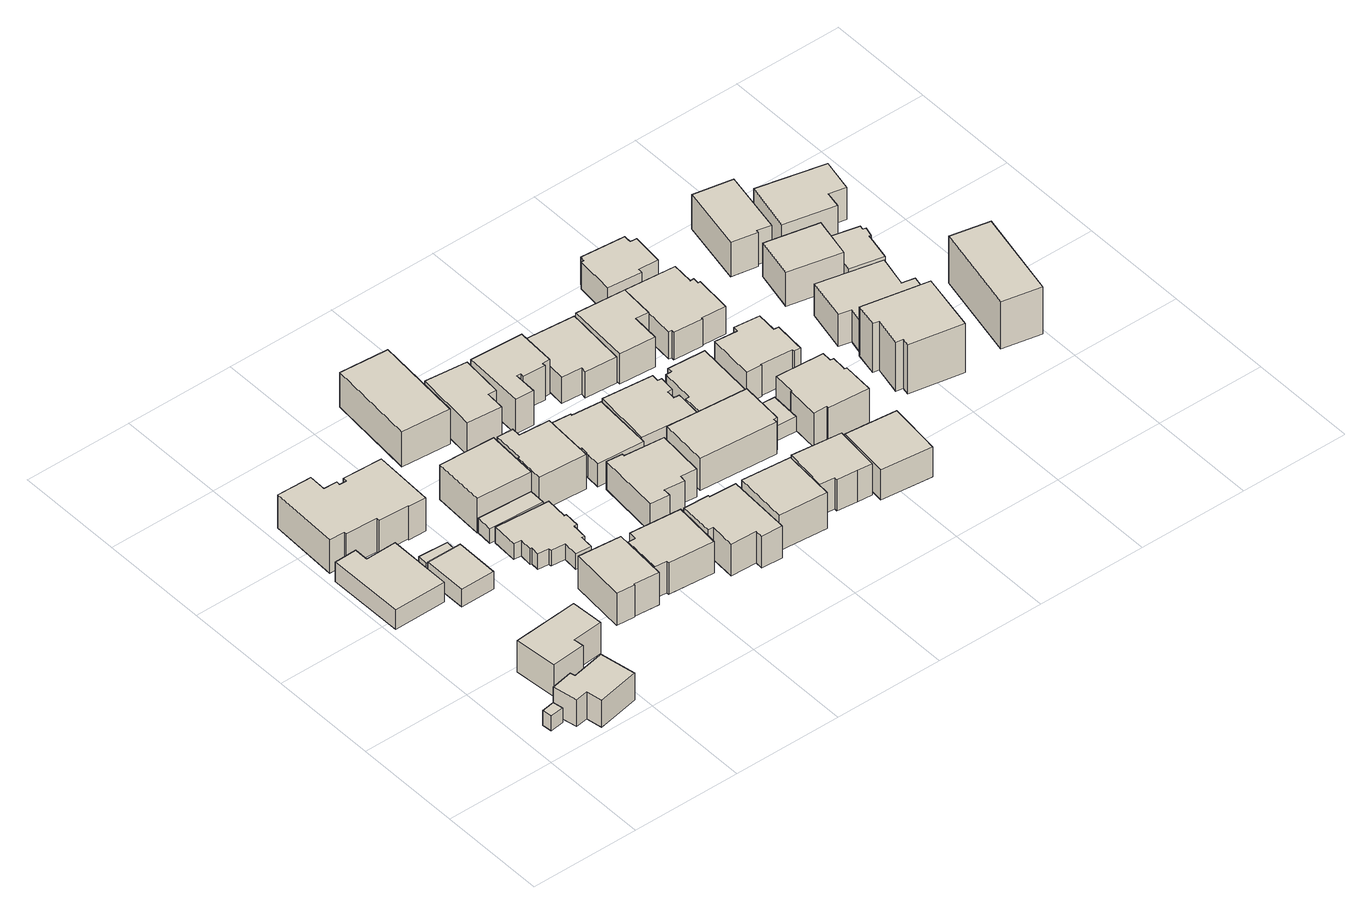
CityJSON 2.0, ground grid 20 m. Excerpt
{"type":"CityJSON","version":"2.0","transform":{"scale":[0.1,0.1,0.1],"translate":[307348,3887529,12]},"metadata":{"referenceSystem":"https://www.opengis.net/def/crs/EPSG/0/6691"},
"CityObjects":{
"building1":{"type":"Building","attributes":{"class":"3001","measuredHeight":2,"BuildingIDAttribute.prefecture":"22","BuildingIDAttribute.city":"22203","BuildingDetailAttribute.surveyYear":2015,"BuildingRiverFloodingRiskAttribute.description":"3","BuildingRiverFloodingRiskAttribute.rankOrg":"2","BuildingRiverFloodingRiskAttribute.depth":0.682,"BuildingRiverFloodingRiskAttribute.adminType":"1","BuildingRiverFloodingRiskAttribute.scale":"1","BuildingRiverFloodingRiskAttribute.duration":0.383},"geometry":[{"type":"Solid","lod":"1","boundaries":[[[[0,1,2,3]],[[2,4,5,3]],[[1,6,4,2]],[[0,7,6,1]],[[3,5,7,0]],[[4,6,7,5]]]]}]},
"building2":{"type":"Building","attributes":{"class":"3001","measuredHeight":2,"BuildingIDAttribute.prefecture":"22","BuildingIDAttribute.city":"22203","BuildingDetailAttribute.surveyYear":2015,"BuildingRiverFloodingRiskAttribute.description":"3","BuildingRiverFloodingRiskAttribute.rankOrg":"2","BuildingRiverFloodingRiskAttribute.depth":0.68,"BuildingRiverFloodingRiskAttribute.adminType":"1","BuildingRiverFloodingRiskAttribute.scale":"1","BuildingRiverFloodingRiskAttribute.duration":1.42},"geometry":[{"type":"Solid","lod":"1","boundaries":[[[[8,9,10,11,12,13,14,15]],[[14,16,17,15]],[[13,18,16,14]],[[12,19,18,13]],[[11,20,19,12]],[[10,21,20,11]],[[9,22,21,10]],[[8,23,22,9]],[[15,17,23,8]],[[16,18,19,20,21,22,23,17]]]]}]},
"building3":{"type":"Building","attributes":{"class":"3001","measuredHeight":2,"BuildingIDAttribute.prefecture":"22","BuildingIDAttribute.city":"22203","BuildingDetailAttribute.surveyYear":2015,"BuildingRiverFloodingRiskAttribute.description":"3","BuildingRiverFloodingRiskAttribute.rankOrg":"2","BuildingRiverFloodingRiskAttribute.depth":0.884,"BuildingRiverFloodingRiskAttribute.adminType":"1","BuildingRiverFloodingRiskAttribute.scale":"1","BuildingRiverFloodingRiskAttribute.duration":1.18},"geometry":[{"type":"Solid","lod":"1","boundaries":[[[[24,25,26,27,28,29]],[[28,30,31,29]],[[27,32,30,28]],[[26,33,32,27]],[[25,34,33,26]],[[24,35,34,25]],[[29,31,35,24]],[[30,32,33,34,35,31]]]]}]},
"building4":{"type":"Building","attributes":{"class":"3001","measuredHeight":2,"BuildingIDAttribute.prefecture":"22","BuildingIDAttribute.city":"22203","BuildingDetailAttribute.surveyYear":2015,"BuildingRiverFloodingRiskAttribute.description":"3","BuildingRiverFloodingRiskAttribute.rankOrg":"2","BuildingRiverFloodingRiskAttribute.depth":0.937,"BuildingRiverFloodingRiskAttribute.adminType":"1","BuildingRiverFloodingRiskAttribute.scale":"1","BuildingRiverFloodingRiskAttribute.duration":1.43},"geometry":[{"type":"Solid","lod":"1","boundaries":[[[[36,37,38,39,40,41]],[[40,42,43,41]],[[39,44,42,40]],[[38,45,44,39]],[[37,46,45,38]],[[36,47,46,37]],[[41,43,47,36]],[[42,44,45,46,47,43]]]]}]},
"building5":{"type":"Building","attributes":{"class":"3001","measuredHeight":2,"BuildingIDAttribute.prefecture":"22","BuildingIDAttribute.city":"22203","BuildingDetailAttribute.surveyYear":2015,"BuildingRiverFloodingRiskAttribute.description":"3","BuildingRiverFloodingRiskAttribute.rankOrg":"2","BuildingRiverFloodingRiskAttribute.depth":0.856,"BuildingRiverFloodingRiskAttribute.adminType":"1","BuildingRiverFloodingRiskAttribute.scale":"1","BuildingRiverFloodingRiskAttribute.duration":1.18},"geometry":[{"type":"Solid","lod":"1","boundaries":[[[[48,49,50,51]],[[50,52,53,51]],[[49,54,52,50]],[[48,55,54,49]],[[51,53,55,48]],[[52,54,55,53]]]]}]},
"building6":{"type":"Building","attributes":{"class":"3003","measuredHeight":2,"BuildingIDAttribute.prefecture":"22","BuildingIDAttribute.city":"22203","BuildingDetailAttribute.surveyYear":2015,"BuildingRiverFloodingRiskAttribute.description":"3","BuildingRiverFloodingRiskAttribute.rankOrg":"2","BuildingRiverFloodingRiskAttribute.depth":0.874,"BuildingRiverFloodingRiskAttribute.adminType":"1","BuildingRiverFloodingRiskAttribute.scale":"1","BuildingRiverFloodingRiskAttribute.duration":1.18},"geometry":[{"type":"Solid","lod":"1","boundaries":[[[[56,57,58,59]],[[58,60,61,59]],[[57,62,60,58]],[[56,63,62,57]],[[59,61,63,56]],[[60,62,63,61]]]]}]},
"building7":{"type":"Building","attributes":{"class":"3001","measuredHeight":2,"BuildingIDAttribute.prefecture":"22","BuildingIDAttribute.city":"22203","BuildingDetailAttribute.surveyYear":2015,"BuildingRiverFloodingRiskAttribute.description":"3","BuildingRiverFloodingRiskAttribute.rankOrg":"2","BuildingRiverFloodingRiskAttribute.depth":1.02,"BuildingRiverFloodingRiskAttribute.adminType":"1","BuildingRiverFloodingRiskAttribute.scale":"1","BuildingRiverFloodingRiskAttribute.duration":1.72},"geometry":[{"type":"Solid","lod":"1","boundaries":[[[[64,65,66,67,68,69,70,71,72,73,74,75,76,77,78,79]],[[78,80,81,79]],[[77,82,80,78]],[[76,83,82,77]],[[75,84,83,76]],[[74,85,84,75]],[[73,86,85,74]],[[72,87,86,73]],[[71,88,87,72]],[[70,89,88,71]],[[69,90,89,70]],[[68,91,90,69]],[[67,92,91,68]],[[66,93,92,67]],[[65,94,93,66]],[[64,95,94,65]],[[79,81,95,64]],[[80,82,83,84,85,86,87,88,89,90,91,92,93,94,95,81]]]]}]},
"building8":{"type":"Building","attributes":{"class":"3001","measuredHeight":2,"BuildingIDAttribute.prefecture":"22","BuildingIDAttribute.city":"22203","BuildingDetailAttribute.surveyYear":2015,"BuildingRiverFloodingRiskAttribute.description":"3","BuildingRiverFloodingRiskAttribute.rankOrg":"2","BuildingRiverFloodingRiskAttribute.depth":0.95,"BuildingRiverFloodingRiskAttribute.adminType":"1","BuildingRiverFloodingRiskAttribute.scale":"1","BuildingRiverFloodingRiskAttribute.duration":1.43},"geometry":[{"type":"Solid","lod":"1","boundaries":[[[[96,97,98,99,100,101]],[[100,102,103,101]],[[99,104,102,100]],[[98,105,104,99]],[[97,106,105,98]],[[96,107,106,97]],[[101,103,107,96]],[[102,104,105,106,107,103]]]]}]},
"building9":{"type":"Building","attributes":{"class":"3001","measuredHeight":2,"BuildingIDAttribute.prefecture":"22","BuildingIDAttribute.city":"22203","BuildingDetailAttribute.surveyYear":2015,"BuildingRiverFloodingRiskAttribute.description":"3","BuildingRiverFloodingRiskAttribute.rankOrg":"2","BuildingRiverFloodingRiskAttribute.depth":1.02,"BuildingRiverFloodingRiskAttribute.adminType":"1","BuildingRiverFloodingRiskAttribute.scale":"1","BuildingRiverFloodingRiskAttribute.duration":1.5},"geometry":[{"type":"Solid","lod":"1","boundaries":[[[[108,109,110,111,112,113,114,115,116,117,118,119,120,121,122,123,124,125]],[[124,126,127,125]],[[123,128,126,124]],[[122,129,128,123]],[[121,130,129,122]],[[120,131,130,121]],[[119,132,131,120]],[[118,133,132,119]],[[117,134,133,118]],[[116,135,134,117]],[[115,136,135,116]],[[114,137,136,115]],[[113,138,137,114]],[[112,139,138,113]],[[111,140,139,112]],[[110,141,140,111]],[[109,142,141,110]],[[108,143,142,109]],[[125,127,143,108]],[[126,128,129,130,131,132,133,134,135,136,137,138,139,140,141,142,143,127]]]]}]},
"building10":{"type":"Building","attributes":{"class":"3003","measuredHeight":2,"BuildingIDAttribute.prefecture":"22","BuildingIDAttribute.city":"22203","BuildingDetailAttribute.surveyYear":2015,"BuildingRiverFloodingRiskAttribute.description":"3","BuildingRiverFloodingRiskAttribute.rankOrg":"2","BuildingRiverFloodingRiskAttribute.depth":0.633,"BuildingRiverFloodingRiskAttribute.adminType":"1","BuildingRiverFloodingRiskAttribute.scale":"1","BuildingRiverFloodingRiskAttribute.duration":1.5},"geometry":[{"type":"Solid","lod":"1","boundaries":[[[[144,145,146,147]],[[146,148,149,147]],[[145,150,148,146]],[[144,151,150,145]],[[147,149,151,144]],[[148,150,151,149]]]]}]},
"building11":{"type":"Building","attributes":{"class":"3001","measuredHeight":2,"BuildingIDAttribute.prefecture":"22","BuildingIDAttribute.city":"22203","BuildingDetailAttribute.surveyYear":2015,"BuildingRiverFloodingRiskAttribute.description":"3","BuildingRiverFloodingRiskAttribute.rankOrg":"2","BuildingRiverFloodingRiskAttribute.depth":1.04,"BuildingRiverFloodingRiskAttribute.adminType":"1","BuildingRiverFloodingRiskAttribute.scale":"1","BuildingRiverFloodingRiskAttribute.duration":1.5},"geometry":[{"type":"Solid","lod":"1","boundaries":[[[[152,153,154,155]],[[154,156,157,155]],[[153,158,156,154]],[[152,159,158,153]],[[155,157,159,152]],[[156,158,159,157]]]]}]},
"building12":{"type":"Building","attributes":{"class":"3001","measuredHeight":2,"BuildingIDAttribute.prefecture":"22","BuildingIDAttribute.city":"22203","BuildingDetailAttribute.surveyYear":2015,"BuildingRiverFloodingRiskAttribute.description":"3","BuildingRiverFloodingRiskAttribute.rankOrg":"2","BuildingRiverFloodingRiskAttribute.depth":0.946,"BuildingRiverFloodingRiskAttribute.adminType":"1","BuildingRiverFloodingRiskAttribute.scale":"1","BuildingRiverFloodingRiskAttribute.duration":0.85},"geometry":[{"type":"Solid","lod":"1","boundaries":[[[[160,161,162,163,164,165,166,167]],[[166,168,169,167]],[[165,170,168,166]],[[164,171,170,165]],[[163,172,171,164]],[[162,173,172,163]],[[161,174,173,162]],[[160,175,174,161]],[[167,169,175,160]],[[168,170,171,172,173,174,175,169]]]]}]},
"building13":{"type":"Building","attributes":{"class":"3001","measuredHeight":2,"BuildingIDAttribute.prefecture":"22","BuildingIDAttribute.city":"22203","BuildingDetailAttribute.surveyYear":2015,"BuildingRiverFloodingRiskAttribute.description":"3","BuildingRiverFloodingRiskAttribute.rankOrg":"2","BuildingRiverFloodingRiskAttribute.depth":0.886,"BuildingRiverFloodingRiskAttribute.adminType":"1","BuildingRiverFloodingRiskAttribute.scale":"1","BuildingRiverFloodingRiskAttribute.duration":1.3},"geometry":[{"type":"Solid","lod":"1","boundaries":[[[[176,177,178,179]],[[178,180,181,179]],[[177,182,180,178]],[[176,183,182,177]],[[179,181,183,176]],[[180,182,183,181]]]]}]},
"building14":{"type":"Building","attributes":{"class":"3001","measuredHeight":2,"BuildingIDAttribute.prefecture":"22","BuildingIDAttribute.city":"22203","BuildingDetailAttribute.surveyYear":2015,"BuildingRiverFloodingRiskAttribute.description":"3","BuildingRiverFloodingRiskAttribute.rankOrg":"2","BuildingRiverFloodingRiskAttribute.depth":0.95,"BuildingRiverFloodingRiskAttribute.adminType":"1","BuildingRiverFloodingRiskAttribute.scale":"1","BuildingRiverFloodingRiskAttribute.duration":1.5},"geometry":[{"type":"Solid","lod":"1","boundaries":[[[[184,185,186,187,188,189,190,191]],[[190,192,193,191]],[[189,194,192,190]],[[188,195,194,189]],[[187,196,195,188]],[[186,197,196,187]],[[185,198,197,186]],[[184,199,198,185]],[[191,193,199,184]],[[192,194,195,196,197,198,199,193]]]]}]},
"building15":{"type":"Building","attributes":{"class":"3001","measuredHeight":2,"BuildingIDAttribute.prefecture":"22","BuildingIDAttribute.city":"22203","BuildingDetailAttribute.surveyYear":2015,"BuildingRiverFloodingRiskAttribute.description":"3","BuildingRiverFloodingRiskAttribute.rankOrg":"2","BuildingRiverFloodingRiskAttribute.depth":0.905,"BuildingRiverFloodingRiskAttribute.adminType":"1","BuildingRiverFloodingRiskAttribute.scale":"1","BuildingRiverFloodingRiskAttribute.duration":0.85},"geometry":[{"type":"Solid","lod":"1","boundaries":[[[[200,201,202,203,204,205,206,207,208,209]],[[208,210,211,209]],[[207,212,210,208]],[[206,213,212,207]],[[205,214,213,206]],[[204,215,214,205]],[[203,216,215,204]],[[202,217,216,203]],[[201,218,217,202]],[[200,219,218,201]],[[209,211,219,200]],[[210,212,213,214,215,216,217,218,219,211]]]]}]},
"building16":{"type":"Building","attributes":{"class":"3001","measuredHeight":2,"BuildingIDAttribute.prefecture":"22","BuildingIDAttribute.city":"22203","BuildingDetailAttribute.surveyYear":2015,"BuildingRiverFloodingRiskAttribute.description":"3","BuildingRiverFloodingRiskAttribute.rankOrg":"2","BuildingRiverFloodingRiskAttribute.depth":0.969,"BuildingRiverFloodingRiskAttribute.adminType":"1","BuildingRiverFloodingRiskAttribute.scale":"1","BuildingRiverFloodingRiskAttribute.duration":1.72},"geometry":[{"type":"Solid","lod":"1","boundaries":[[[[220,221,222,223,224,225]],[[224,226,227,225]],[[223,228,226,224]],[[222,229,228,223]],[[221,230,229,222]],[[220,231,230,221]],[[225,227,231,220]],[[226,228,229,230,231,227]]]]}]},
"building17":{"type":"Building","attributes":{"class":"3001","measuredHeight":2,"BuildingIDAttribute.prefecture":"22","BuildingIDAttribute.city":"22203","BuildingDetailAttribute.surveyYear":2015,"BuildingRiverFloodingRiskAttribute.description":"3","BuildingRiverFloodingRiskAttribute.rankOrg":"2","BuildingRiverFloodingRiskAttribute.depth":0.761,"BuildingRiverFloodingRiskAttribute.adminType":"1","BuildingRiverFloodingRiskAttribute.scale":"1","BuildingRiverFloodingRiskAttribute.duration":1.3},"geometry":[{"type":"Solid","lod":"1","boundaries":[[[[232,233,234,235,236,237,238,239,240,241]],[[240,242,243,241]],[[239,244,242,240]],[[238,245,244,239]],[[237,246,245,238]],[[236,247,246,237]],[[235,248,247,236]],[[234,249,248,235]],[[233,250,249,234]],[[232,251,250,233]],[[241,243,251,232]],[[242,244,245,246,247,248,249,250,251,243]]]]}]},
"building18":{"type":"Building","attributes":{"class":"3001","measuredHeight":2,"BuildingIDAttribute.prefecture":"22","BuildingIDAttribute.city":"22203","BuildingDetailAttribute.surveyYear":2015,"BuildingRiverFloodingRiskAttribute.description":"3","BuildingRiverFloodingRiskAttribute.rankOrg":"2","BuildingRiverFloodingRiskAttribute.depth":1.03,"BuildingRiverFloodingRiskAttribute.adminType":"1","BuildingRiverFloodingRiskAttribute.scale":"1","BuildingRiverFloodingRiskAttribute.duration":1.3},"geometry":[{"type":"Solid","lod":"1","boundaries":[[[[252,253,254,255,256,257,258,259,260,261]],[[260,262,263,261]],[[259,264,262,260]],[[258,265,264,259]],[[257,266,265,258]],[[256,267,266,257]],[[255,268,267,256]],[[254,269,268,255]],[[253,270,269,254]],[[252,271,270,253]],[[261,263,271,252]],[[262,264,265,266,267,268,269,270,271,263]]]]}]},
"building19":{"type":"Building","attributes":{"class":"3001","measuredHeight":2,"BuildingIDAttribute.prefecture":"22","BuildingIDAttribute.city":"22203","BuildingDetailAttribute.surveyYear":2015,"BuildingRiverFloodingRiskAttribute.description":"3","BuildingRiverFloodingRiskAttribute.rankOrg":"2","BuildingRiverFloodingRiskAttribute.depth":0.612,"BuildingRiverFloodingRiskAttribute.adminType":"1","BuildingRiverFloodingRiskAttribute.scale":"1","BuildingRiverFloodingRiskAttribute.duration":0.85},"geometry":[{"type":"Solid","lod":"1","boundaries":[[[[272,273,274,275]],[[274,276,277,275]],[[273,278,276,274]],[[272,279,278,273]],[[275,277,279,272]],[[276,278,279,277]]]]}]},
"building20":{"type":"Building","attributes":{"class":"3001","measuredHeight":2,"BuildingIDAttribute.prefecture":"22","BuildingIDAttribute.city":"22203","BuildingDetailAttribute.surveyYear":2015,"BuildingRiverFloodingRiskAttribute.description":"3","BuildingRiverFloodingRiskAttribute.rankOrg":"2","BuildingRiverFloodingRiskAttribute.depth":0.844,"BuildingRiverFloodingRiskAttribute.adminType":"1","BuildingRiverFloodingRiskAttribute.scale":"1","BuildingRiverFloodingRiskAttribute.duration":1.2},"geometry":[{"type":"Solid","lod":"1","boundaries":[[[[280,281,282,283,284,285,286,287,288,289]],[[288,290,291,289]],[[287,292,290,288]],[[286,293,292,287]],[[285,294,293,286]],[[284,295,294,285]],[[283,296,295,284]],[[282,297,296,283]],[[281,298,297,282]],[[280,299,298,281]],[[289,291,299,280]],[[290,292,293,294,295,296,297,298,299,291]]]]}]},
"building21":{"type":"Building","attributes":{"class":"3001","measuredHeight":2,"BuildingIDAttribute.prefecture":"22","BuildingIDAttribute.city":"22203","BuildingDetailAttribute.surveyYear":2015,"BuildingRiverFloodingRiskAttribute.description":"3","BuildingRiverFloodingRiskAttribute.rankOrg":"2","BuildingRiverFloodingRiskAttribute.depth":0.906,"BuildingRiverFloodingRiskAttribute.adminType":"1","BuildingRiverFloodingRiskAttribute.scale":"1","BuildingRiverFloodingRiskAttribute.duration":1.3},"geometry":[{"type":"Solid","lod":"1","boundaries":[[[[300,301,302,303,304,305,306,307,308,309,310,311]],[[310,312,313,311]],[[309,314,312,310]],[[308,315,314,309]],[[307,316,315,308]],[[306,317,316,307]],[[305,318,317,306]],[[304,319,318,305]],[[303,320,319,304]],[[302,321,320,303]],[[301,322,321,302]],[[300,323,322,301]],[[311,313,323,300]],[[312,314,315,316,317,318,319,320,321,322,323,313]]]]}]},
"building22":{"type":"Building","attributes":{"class":"3001","measuredHeight":2,"BuildingIDAttribute.prefecture":"22","BuildingIDAttribute.city":"22203","BuildingDetailAttribute.surveyYear":2015,"BuildingRiverFloodingRiskAttribute.description":"3","BuildingRiverFloodingRiskAttribute.rankOrg":"2","BuildingRiverFloodingRiskAttribute.depth":0.675,"BuildingRiverFloodingRiskAttribute.adminType":"1","BuildingRiverFloodingRiskAttribute.scale":"1","BuildingRiverFloodingRiskAttribute.duration":1.3},"geometry":[{"type":"Solid","lod":"1","boundaries":[[[[324,325,326,327,328,329]],[[328,330,331,329]],[[327,332,330,328]],[[326,333,332,327]],[[325,334,333,326]],[[324,335,334,325]],[[329,331,335,324]],[[330,332,333,334,335,331]]]]}]},
"building23":{"type":"Building","attributes":{"class":"3001","measuredHeight":2,"BuildingIDAttribute.prefecture":"22","BuildingIDAttribute.city":"22203","BuildingDetailAttribute.surveyYear":2015,"BuildingRiverFloodingRiskAttribute.description":"3","BuildingRiverFloodingRiskAttribute.rankOrg":"2","BuildingRiverFloodingRiskAttribute.depth":0.901,"BuildingRiverFloodingRiskAttribute.adminType":"1","BuildingRiverFloodingRiskAttribute.scale":"1","BuildingRiverFloodingRiskAttribute.duration":1.2},"geometry":[{"type":"Solid","lod":"1","boundaries":[[[[336,337,338,339,340,341,342,343]],[[342,344,345,343]],[[341,346,344,342]],[[340,347,346,341]],[[339,348,347,340]],[[338,349,348,339]],[[337,350,349,338]],[[336,351,350,337]],[[343,345,351,336]],[[344,346,347,348,349,350,351,345]]]]}]},
"building24":{"type":"Building","attributes":{"class":"3001","measuredHeight":2,"BuildingIDAttribute.prefecture":"22","BuildingIDAttribute.city":"22203","BuildingDetailAttribute.surveyYear":2015,"BuildingRiverFloodingRiskAttribute.description":"3","BuildingRiverFloodingRiskAttribute.rankOrg":"2","BuildingRiverFloodingRiskAttribute.depth":0.792,"BuildingRiverFloodingRiskAttribute.adminType":"1","BuildingRiverFloodingRiskAttribute.scale":"1","BuildingRiverFloodingRiskAttribute.duration":0.567},"geometry":[{"type":"Solid","lod":"1","boundaries":[[[[352,353,354,355,356,357,358]],[[357,359,360,358]],[[356,361,359,357]],[[355,362,361,356]],[[354,363,362,355]],[[353,364,363,354]],[[352,365,364,353]],[[358,360,365,352]],[[359,361,362,363,364,365,360]]]]}]},
"building25":{"type":"Building","attributes":{"class":"3001","measuredHeight":2,"BuildingIDAttribute.prefecture":"22","BuildingIDAttribute.city":"22203","BuildingDetailAttribute.surveyYear":2015,"BuildingRiverFloodingRiskAttribute.description":"3","BuildingRiverFloodingRiskAttribute.rankOrg":"2","BuildingRiverFloodingRiskAttribute.depth":0.943,"BuildingRiverFloodingRiskAttribute.adminType":"1","BuildingRiverFloodingRiskAttribute.scale":"1","BuildingRiverFloodingRiskAttribute.duration":1.3},"geometry":[{"type":"Solid","lod":"1","boundaries":[[[[366,367,368,369,370,371,372,373,374,375]],[[374,376,377,375]],[[373,378,376,374]],[[372,379,378,373]],[[371,380,379,372]],[[370,381,380,371]],[[369,382,381,370]],[[368,383,382,369]],[[367,384,383,368]],[[366,385,384,367]],[[375,377,385,366]],[[376,378,379,380,381,382,383,384,385,377]]]]}]},
"building26":{"type":"Building","attributes":{"class":"3003","measuredHeight":2,"BuildingIDAttribute.prefecture":"22","BuildingIDAttribute.city":"22203","BuildingDetailAttribute.surveyYear":2015,"BuildingRiverFloodingRiskAttribute.description":"3","BuildingRiverFloodingRiskAttribute.rankOrg":"2","BuildingRiverFloodingRiskAttribute.depth":0.587,"BuildingRiverFloodingRiskAttribute.adminType":"1","BuildingRiverFloodingRiskAttribute.scale":"1","BuildingRiverFloodingRiskAttribute.duration":0.783},"geometry":[{"type":"Solid","lod":"1","boundaries":[[[[386,387,388,389]],[[388,390,391,389]],[[387,392,390,388]],[[386,393,392,387]],[[389,391,393,386]],[[390,392,393,391]]]]}]},
"building27":{"type":"Building","attributes":{"class":"3001","measuredHeight":2,"BuildingIDAttribute.prefecture":"22","BuildingIDAttribute.city":"22203","BuildingDetailAttribute.surveyYear":2015,"BuildingRiverFloodingRiskAttribute.description":"3","BuildingRiverFloodingRiskAttribute.rankOrg":"2","BuildingRiverFloodingRiskAttribute.depth":0.654,"BuildingRiverFloodingRiskAttribute.adminType":"1","BuildingRiverFloodingRiskAttribute.scale":"1","BuildingRiverFloodingRiskAttribute.duration":1.2},"geometry":[{"type":"Solid","lod":"1","boundaries":[[[[394,395,396,397,398,399]],[[398,400,401,399]],[[397,402,400,398]],[[396,403,402,397]],[[395,404,403,396]],[[394,405,404,395]],[[399,401,405,394]],[[400,402,403,404,405,401]]]]}]},
"building28":{"type":"Building","attributes":{"class":"3001","measuredHeight":2,"BuildingIDAttribute.prefecture":"22","BuildingIDAttribute.city":"22203","BuildingDetailAttribute.surveyYear":2015,"BuildingRiverFloodingRiskAttribute.description":"3","BuildingRiverFloodingRiskAttribute.rankOrg":"2","BuildingRiverFloodingRiskAttribute.depth":0.622,"BuildingRiverFloodingRiskAttribute.adminType":"1","BuildingRiverFloodingRiskAttribute.scale":"1","BuildingRiverFloodingRiskAttribute.duration":0.567},"geometry":[{"type":"Solid","lod":"1","boundaries":[[[[406,407,408,409]],[[408,410,411,409]],[[407,412,410,408]],[[406,413,412,407]],[[409,411,413,406]],[[410,412,413,411]]]]}]},
"building29":{"type":"Building","attributes":{"class":"3001","measuredHeight":2,"BuildingIDAttribute.prefecture":"22","BuildingIDAttribute.city":"22203","BuildingDetailAttribute.surveyYear":2015,"BuildingRiverFloodingRiskAttribute.description":"3","BuildingRiverFloodingRiskAttribute.rankOrg":"2","BuildingRiverFloodingRiskAttribute.depth":0.63,"BuildingRiverFloodingRiskAttribute.adminType":"1","BuildingRiverFloodingRiskAttribute.scale":"1","BuildingRiverFloodingRiskAttribute.duration":0.783},"geometry":[{"type":"Solid","lod":"1","boundaries":[[[[414,415,416,417,418,419,420,421,422,423,424,425]],[[424,426,427,425]],[[423,428,426,424]],[[422,429,428,423]],[[421,430,429,422]],[[420,431,430,421]],[[419,432,431,420]],[[418,433,432,419]],[[417,434,433,418]],[[416,435,434,417]],[[415,436,435,416]],[[414,437,436,415]],[[425,427,437,414]],[[426,428,429,430,431,432,433,434,435,436,437,427]]]]}]},
"building30":{"type":"Building","attributes":{"class":"3001","measuredHeight":2,"BuildingIDAttribute.prefecture":"22","BuildingIDAttribute.city":"22203","BuildingDetailAttribute.surveyYear":2015,"BuildingRiverFloodingRiskAttribute.description":"3","BuildingRiverFloodingRiskAttribute.rankOrg":"2","BuildingRiverFloodingRiskAttribute.depth":0.861,"BuildingRiverFloodingRiskAttribute.adminType":"1","BuildingRiverFloodingRiskAttribute.scale":"1","BuildingRiverFloodingRiskAttribute.duration":0.783},"geometry":[{"type":"Solid","lod":"1","boundaries":[[[[438,439,440,441,442,443,444,445,446,447,448,449]],[[448,450,451,449]],[[447,452,450,448]],[[446,453,452,447]],[[445,454,453,446]],[[444,455,454,445]],[[443,456,455,444]],[[442,457,456,443]],[[441,458,457,442]],[[440,459,458,441]],[[439,460,459,440]],[[438,461,460,439]],[[449,451,461,438]],[[450,452,453,454,455,456,457,458,459,460,461,451]]]]}]},
"building31":{"type":"Building","attributes":{"class":"3001","measuredHeight":2,"BuildingIDAttribute.prefecture":"22","BuildingIDAttribute.city":"22203","BuildingDetailAttribute.surveyYear":2015,"BuildingRiverFloodingRiskAttribute.description":"3","BuildingRiverFloodingRiskAttribute.rankOrg":"2","BuildingRiverFloodingRiskAttribute.depth":0.931,"BuildingRiverFloodingRiskAttribute.adminType":"1","BuildingRiverFloodingRiskAttribute.scale":"1","BuildingRiverFloodingRiskAttribute.duration":0.817},"geometry":[{"type":"Solid","lod":"1","boundaries":[[[[462,463,464,465,466,467,468,469,470,471,472,473]],[[472,474,475,473]],[[471,476,474,472]],[[470,477,476,471]],[[469,478,477,470]],[[468,479,478,469]],[[467,480,479,468]],[[466,481,480,467]],[[465,482,481,466]],[[464,483,482,465]],[[463,484,483,464]],[[462,485,484,463]],[[473,475,485,462]],[[474,476,477,478,479,480,481,482,483,484,485,475]]]]}]},
"building32":{"type":"Building","attributes":{"class":"3001","measuredHeight":2,"BuildingIDAttribute.prefecture":"22","BuildingIDAttribute.city":"22203","BuildingDetailAttribute.surveyYear":2015,"BuildingRiverFloodingRiskAttribute.description":"3","BuildingRiverFloodingRiskAttribute.rankOrg":"2","BuildingRiverFloodingRiskAttribute.depth":0.821,"BuildingRiverFloodingRiskAttribute.adminType":"1","BuildingRiverFloodingRiskAttribute.scale":"1","BuildingRiverFloodingRiskAttribute.duration":1.05},"geometry":[{"type":"Solid","lod":"1","boundaries":[[[[486,487,488,489,490,491,492,493,494,495]],[[494,496,497,495]],[[493,498,496,494]],[[492,499,498,493]],[[491,500,499,492]],[[490,501,500,491]],[[489,502,501,490]],[[488,503,502,489]],[[487,504,503,488]],[[486,505,504,487]],[[495,497,505,486]],[[496,498,499,500,501,502,503,504,505,497]]]]}]},
"building33":{"type":"Building","attributes":{"class":"3001","measuredHeight":2,"BuildingIDAttribute.prefecture":"22","BuildingIDAttribute.city":"22203","BuildingDetailAttribute.surveyYear":2015,"BuildingRiverFloodingRiskAttribute.description":"3","BuildingRiverFloodingRiskAttribute.rankOrg":"1","BuildingRiverFloodingRiskAttribute.depth":0.164,"BuildingRiverFloodingRiskAttribute.adminType":"1","BuildingRiverFloodingRiskAttribute.scale":"1","BuildingRiverFloodingRiskAttribute.duration":0},"geometry":[{"type":"Solid","lod":"1","boundaries":[[[[506,507,508,509,510,511,512,513]],[[512,514,515,513]],[[511,516,514,512]],[[510,517,516,511]],[[509,518,517,510]],[[508,519,518,509]],[[507,520,519,508]],[[506,521,520,507]],[[513,515,521,506]],[[514,516,517,518,519,520,521,515]]]]}]},
"building34":{"type":"Building","attributes":{"class":"3001","measuredHeight":2,"BuildingIDAttribute.prefecture":"22","BuildingIDAttribute.city":"22203","BuildingDetailAttribute.surveyYear":2015,"BuildingRiverFloodingRiskAttribute.description":"3","BuildingRiverFloodingRiskAttribute.rankOrg":"1","BuildingRiverFloodingRiskAttribute.depth":0.084,"BuildingRiverFloodingRiskAttribute.adminType":"1","BuildingRiverFloodingRiskAttribute.scale":"1","BuildingRiverFloodingRiskAttribute.duration":0},"geometry":[{"type":"Solid","lod":"1","boundaries":[[[[522,523,524,525,526,527,528,529]],[[528,530,531,529]],[[527,532,530,528]],[[526,533,532,527]],[[525,534,533,526]],[[524,535,534,525]],[[523,536,535,524]],[[522,537,536,523]],[[529,531,537,522]],[[530,532,533,534,535,536,537,531]]]]}]},
"building35":{"type":"Building","attributes":{"class":"3001","measuredHeight":2,"BuildingIDAttribute.prefecture":"22","BuildingIDAttribute.city":"22203","BuildingDetailAttribute.surveyYear":2015,"BuildingRiverFloodingRiskAttribute.description":"3","BuildingRiverFloodingRiskAttribute.rankOrg":"1","BuildingRiverFloodingRiskAttribute.depth":0.104,"BuildingRiverFloodingRiskAttribute.adminType":"1","BuildingRiverFloodingRiskAttribute.scale":"1","BuildingRiverFloodingRiskAttribute.duration":0.817},"geometry":[{"type":"Solid","lod":"1","boundaries":[[[[538,539,540,541]],[[540,542,543,541]],[[539,544,542,540]],[[538,545,544,539]],[[541,543,545,538]],[[542,544,545,543]]]]}]},
"building36":{"type":"Building","attributes":{"class":"3001","measuredHeight":2,"BuildingIDAttribute.prefecture":"22","BuildingIDAttribute.city":"22203","BuildingDetailAttribute.surveyYear":2015,"BuildingRiverFloodingRiskAttribute.description":"3","BuildingRiverFloodingRiskAttribute.rankOrg":"1","BuildingRiverFloodingRiskAttribute.depth":0.209,"BuildingRiverFloodingRiskAttribute.adminType":"1","BuildingRiverFloodingRiskAttribute.scale":"1","BuildingRiverFloodingRiskAttribute.duration":0.817},"geometry":[{"type":"Solid","lod":"1","boundaries":[[[[546,547,548,549,550,551]],[[550,552,553,551]],[[549,554,552,550]],[[548,555,554,549]],[[547,556,555,548]],[[546,557,556,547]],[[551,553,557,546]],[[552,554,555,556,557,553]]]]}]},
"building37":{"type":"Building","attributes":{"class":"3001","measuredHeight":2,"BuildingIDAttribute.prefecture":"22","BuildingIDAttribute.city":"22203","BuildingDetailAttribute.surveyYear":2015,"BuildingRiverFloodingRiskAttribute.description":"3","BuildingRiverFloodingRiskAttribute.rankOrg":"1","BuildingRiverFloodingRiskAttribute.depth":0.061,"BuildingRiverFloodingRiskAttribute.adminType":"1","BuildingRiverFloodingRiskAttribute.scale":"1","BuildingRiverFloodingRiskAttribute.duration":0},"geometry":[{"type":"Solid","lod":"1","boundaries":[[[[558,559,560,561,562,563,564,565]],[[564,566,567,565]],[[563,568,566,564]],[[562,569,568,563]],[[561,570,569,562]],[[560,571,570,561]],[[559,572,571,560]],[[558,573,572,559]],[[565,567,573,558]],[[566,568,569,570,571,572,573,567]]]]}]},
"building38":{"type":"Building","attributes":{"class":"3001","measuredHeight":2,"BuildingIDAttribute.prefecture":"22","BuildingIDAttribute.city":"22203","BuildingDetailAttribute.surveyYear":2015,"BuildingRiverFloodingRiskAttribute.description":"3","BuildingRiverFloodingRiskAttribute.rankOrg":"1","BuildingRiverFloodingRiskAttribute.depth":0.301,"BuildingRiverFloodingRiskAttribute.adminType":"1","BuildingRiverFloodingRiskAttribute.scale":"1","BuildingRiverFloodingRiskAttribute.duration":0},"geometry":[{"type":"Solid","lod":"1","boundaries":[[[[574,575,576,577,578,579]],[[578,580,581,579]],[[577,582,580,578]],[[576,583,582,577]],[[575,584,583,576]],[[574,585,584,575]],[[579,581,585,574]],[[580,582,583,584,585,581]]]]}]},
"building39":{"type":"Building","attributes":{"class":"3002","measuredHeight":2,"BuildingIDAttribute.prefecture":"22","BuildingIDAttribute.city":"22203","BuildingDetailAttribute.surveyYear":2015,"BuildingRiverFloodingRiskAttribute.description":"3","BuildingRiverFloodingRiskAttribute.rankOrg":"1","BuildingRiverFloodingRiskAttribute.depth":0.028,"BuildingRiverFloodingRiskAttribute.adminType":"1","BuildingRiverFloodingRiskAttribute.scale":"1","BuildingRiverFloodingRiskAttribute.duration":0},"geometry":[{"type":"Solid","lod":"1","boundaries":[[[[586,587,588,589]],[[588,590,591,589]],[[587,592,590,588]],[[586,593,592,587]],[[589,591,593,586]],[[590,592,593,591]]]]}]}
},
"vertices":[
[41,48,12],[39,66,12],[63,70,12],[66,51,12],[63,70,42],[66,51,42],[39,66,42],[41,48,42],
[106,7,10],[101,36,10],[78,32,10],[69,77,10],[109,85,10],[111,76,10],[172,88,10],[184,22,10],[172,88,65],[184,22,65],[111,76,65],[109,85,65],[69,77,65],[78,32,65],[101,36,65],[106,7,65],
[6,518,11],[47,519,11],[47,493,11],[104,494,11],[104,377,11],[7,376,11],[104,377,51],[7,376,51],[104,494,51],[47,493,51],[47,519,51],[6,518,51],
[209,197,8],[213,138,8],[157,133,8],[159,114,8],[96,109,8],[89,187,8],[96,109,72],[89,187,72],[159,114,72],[157,133,72],[213,138,72],[209,197,72],
[118,433,9],[182,433,9],[181,353,9],[118,353,9],[181,353,45],[118,353,45],[182,433,45],[118,433,45],
[118,437,10],[119,456,10],[173,453,10],[172,435,10],[173,453,40],[172,435,40],[119,456,40],[118,437,40],
[18,669,9],[82,667,9],[81,635,9],[106,634,9],[105,627,9],[118,626,9],[118,634,9],[191,631,9],[186,520,9],[154,521,9],[154,523,9],[99,525,9],[99,531,9],[41,534,9],[41,539,9],[13,540,9],[41,539,77],[13,540,77],[41,534,77],[99,531,77],[99,525,77],[154,523,77],[154,521,77],[186,520,77],[191,631,77],[118,634,77],[118,626,77],[105,627,77],[106,634,77],[81,635,77],[82,667,77],[18,669,77],
[360,266,8],[352,166,8],[306,170,8],[306,168,8],[272,171,8],[281,273,8],[272,171,74],[281,273,74],[306,168,74],[306,170,74],[352,166,74],[360,266,74],
[351,426,8],[348,386,8],[352,386,8],[350,358,8],[344,358,8],[342,330,8],[337,331,8],[335,306,8],[306,308,8],[308,336,8],[282,338,8],[282,343,8],[262,345,8],[263,361,8],[260,361,8],[262,385,8],[248,386,8],[251,433,8],[248,386,40],[251,433,40],[262,385,40],[260,361,40],[263,361,40],[262,345,40],[282,343,40],[282,338,40],[308,336,40],[306,308,40],[335,306,40],[337,331,40],[342,330,40],[344,358,40],[350,358,40],[352,386,40],[348,386,40],[351,426,40],
[345,461,9],[344,431,9],[243,436,9],[245,466,9],[243,436,39],[245,466,39],[344,431,39],[345,461,39],
[351,557,8],[345,461,8],[244,467,8],[249,562,8],[244,467,79],[249,562,79],[345,461,79],[351,557,79],
[470,257,8],[462,168,8],[378,175,8],[378,179,8],[356,181,8],[362,251,8],[375,250,8],[376,265,8],[375,250,72],[376,265,72],[362,251,72],[356,181,72],[378,179,72],[378,175,72],[462,168,72],[470,257,72],
[340,647,10],[251,654,10],[265,818,10],[354,811,10],[265,818,81],[354,811,81],[251,654,81],[340,647,81],
[434,437,9],[346,443,9],[350,497,9],[352,497,9],[356,554,9],[385,552,9],[384,536,9],[440,532,9],[384,536,80],[440,532,80],[385,552,80],[356,554,80],[352,497,80],[350,497,80],[346,443,80],[434,437,80],
[563,127,9],[524,129,9],[525,143,9],[477,145,9],[480,192,9],[471,192,9],[474,254,9],[521,252,9],[521,249,9],[570,246,9],[521,249,74],[570,246,74],[521,252,74],[474,254,74],[471,192,74],[480,192,74],[477,145,74],[525,143,74],[524,129,74],[563,127,74],
[355,725,10],[432,717,10],[425,639,10],[410,640,10],[407,605,10],[344,611,10],[407,605,76],[344,611,76],[410,640,76],[425,639,76],[432,717,76],[355,725,76],
[458,418,8],[487,415,8],[487,411,8],[560,404,8],[552,317,8],[523,320,8],[521,308,8],[484,312,8],[483,298,8],[447,301,8],[483,298,65],[447,301,65],[484,312,65],[521,308,65],[523,320,65],[552,317,65],[560,404,65],[487,411,65],[487,415,65],[458,418,65],
[536,423,10],[450,429,10],[452,455,10],[453,460,10],[454,472,10],[450,472,10],[455,545,10],[491,542,10],[490,539,10],[544,534,10],[490,539,57],[544,534,57],[491,542,57],[455,545,57],[450,472,57],[454,472,57],[453,460,57],[452,455,57],[450,429,57],[536,423,57],
[666,232,9],[658,135,9],[569,142,9],[577,240,9],[569,142,82],[577,240,82],[658,135,82],[666,232,82],
[437,714,10],[533,709,10],[529,637,10],[515,637,10],[515,631,10],[474,634,10],[474,640,10],[467,641,10],[465,599,10],[431,601,10],[465,599,80],[431,601,80],[467,641,80],[474,640,80],[474,634,80],[515,631,80],[515,637,80],[529,637,80],[533,709,80],[437,714,80],
[639,526,10],[638,513,10],[645,512,10],[642,483,10],[633,483,10],[632,467,10],[642,466,10],[637,413,10],[608,416,10],[609,422,10],[537,429,10],[547,535,10],[537,429,61],[547,535,61],[609,422,61],[608,416,61],[637,413,61],[642,466,61],[632,467,61],[633,483,61],[642,483,61],[645,512,61],[638,513,61],[639,526,61],
[564,323,10],[571,411,10],[719,399,10],[713,319,10],[706,319,10],[706,312,10],[706,319,76],[706,312,76],[713,319,76],[719,399,76],[571,411,76],[564,323,76],
[632,703,11],[622,590,11],[564,595,11],[565,605,11],[528,608,11],[533,667,11],[535,667,11],[538,711,11],[535,667,64],[538,711,64],[533,667,64],[528,608,64],[565,605,64],[564,595,64],[622,590,64],[632,703,64],
[767,232,10],[758,148,10],[731,151,10],[693,155,10],[694,160,10],[667,163,10],[676,242,10],[667,163,74],[676,242,74],[694,160,74],[693,155,74],[731,151,74],[758,148,74],[767,232,74],
[737,404,10],[702,407,10],[704,427,10],[653,431,10],[656,468,10],[663,468,10],[668,529,10],[679,529,10],[679,538,10],[748,533,10],[679,538,44],[748,533,44],[679,529,44],[668,529,44],[663,468,44],[656,468,44],[653,431,44],[704,427,44],[702,407,44],[737,404,44],
[721,390,11],[764,387,11],[761,332,11],[718,335,11],[761,332,41],[718,335,41],[764,387,41],[721,390,41],
[723,693,11],[718,630,11],[694,632,11],[690,581,11],[624,586,11],[632,700,11],[624,586,72],[632,700,72],[690,581,72],[694,632,72],[718,630,72],[723,693,72],
[868,222,7],[857,124,7],[763,134,7],[773,232,7],[763,134,68],[773,232,68],[857,124,68],[868,222,68],
[859,386,7],[858,368,7],[864,367,7],[862,339,7],[866,338,7],[862,280,7],[786,286,7],[786,290,7],[761,291,7],[766,351,7],[768,351,7],[771,392,7],[768,351,76],[771,392,76],[766,351,76],[761,291,76],[786,290,76],[786,286,76],[862,280,76],[866,338,76],[862,339,76],[864,367,76],[858,368,76],[859,386,76],
[752,514,10],[793,510,10],[794,520,10],[841,515,10],[838,478,10],[847,477,10],[842,419,10],[830,420,10],[830,424,10],[772,429,10],[772,427,10],[744,429,10],[772,427,74],[744,429,74],[772,429,74],[830,424,74],[830,420,74],[842,419,74],[847,477,74],[838,478,74],[841,515,74],[794,520,74],[793,510,74],[752,514,74],
[727,698,10],[820,690,10],[817,650,10],[824,650,10],[823,639,10],[827,639,10],[821,571,10],[776,574,10],[776,572,10],[722,576,10],[723,581,10],[718,582,10],[723,581,66],[718,582,66],[722,576,66],[776,572,66],[776,574,66],[821,571,66],[827,639,66],[823,639,66],[824,650,66],[817,650,66],[820,690,66],[727,698,66],
[716,787,12],[721,787,12],[722,796,12],[803,789,12],[802,775,12],[814,774,12],[808,715,12],[772,718,12],[771,710,12],[709,716,12],[771,710,68],[709,716,68],[772,718,68],[808,715,68],[814,774,68],[802,775,68],[803,789,68],[722,796,68],[721,787,68],[716,787,68],
[1048,276,4],[950,295,4],[953,309,4],[940,311,4],[951,364,4],[940,366,4],[949,408,4],[1070,384,4],[949,408,104],[1070,384,104],[940,366,104],[951,364,104],[940,311,104],[953,309,104],[950,295,104],[1048,276,104],
[954,413,5],[960,439,5],[937,444,5],[954,521,5],[1070,495,5],[1057,438,5],[1080,433,5],[1070,387,5],[1080,433,70],[1070,387,70],[1057,438,70],[1070,495,70],[954,521,70],[937,444,70],[960,439,70],[954,413,70],
[928,557,14],[944,631,14],[1041,610,14],[1025,536,14],[1041,610,83],[1025,536,83],[944,631,83],[928,557,83],
[980,653,13],[955,658,13],[954,654,13],[907,663,13],[931,784,13],[1003,770,13],[931,784,83],[1003,770,83],[907,663,83],[954,654,83],[955,658,83],[980,653,83],
[1050,611,16],[1108,597,16],[1107,590,16],[1112,588,16],[1107,570,16],[1104,571,16],[1093,520,16],[1033,534,16],[1093,520,46],[1033,534,46],[1104,571,46],[1107,570,46],[1112,588,46],[1107,590,46],[1108,597,46],[1050,611,46],
[1136,707,16],[1123,647,16],[1092,654,16],[1086,624,16],[993,645,16],[1013,735,16],[993,645,82],[1013,735,82],[1086,624,82],[1092,654,82],[1123,647,82],[1136,707,82],
[1152,440,13],[1223,425,13],[1188,260,13],[1117,275,13],[1188,260,109],[1117,275,109],[1223,425,109],[1152,440,109]
]}
